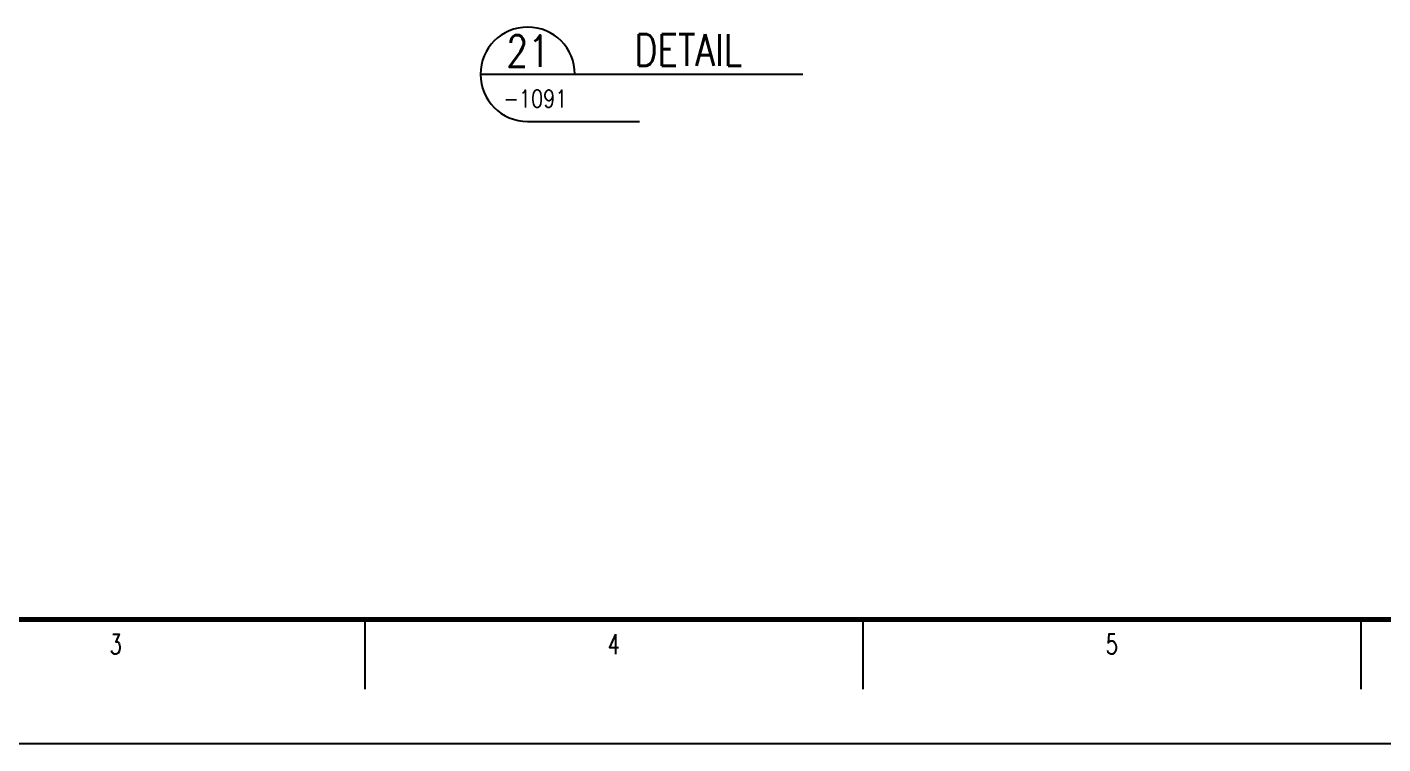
# Model space of a CAD drawing. Header units: millimetres. Extents: x 0 to 232280, y -26939 to 23794.
# Drawn here: x 92941 to 94866, y -26939 to -25921 of the extents above; entities that cross this region are included whole.
import ezdxf
from ezdxf.enums import TextEntityAlignment as Align

# ---------------------------------------------------------------- set-up
doc = ezdxf.new("R2010")
doc.units = ezdxf.units.MM
doc.header["$LTSCALE"] = 30
for name, color, linetype in [('CON-C', 4, 'Continuous'), ('CON-G', 3, 'Continuous'), ('CON-Y', 2, 'Continuous'), ('Dim-W', 7, 'Continuous')]:
    doc.layers.add(name, color=color, linetype=linetype)
doc.styles.add('ROMANS', font='ROMANS.shx', dxfattribs={"width": 0.8})
doc.styles.add('SIMPLEX', font='simplex.shx', dxfattribs={"width": 0.8})

# ---------------------------------------------------------------- blocks, each defined once
blk = doc.blocks.new('TITLE')
at = {"color": 7}
for p, q in [((240.49, 17.68), (240.49, 7.78)), ((311.22, 17.68), (311.22, 7.78)), ((381.95, 17.68), (381.95, 7.78)), ((841, 0), (0, 0))]:
    blk.add_line(p, q, dxfattribs=at)
at = {"color": 7, "const_width": 0.707}
blk.add_lwpolyline([(28.29, 17.68), (823.67, 17.68)], dxfattribs=at)
at = {"color": 7, "style": 'ROMANS', "width": 0.7}
for s, p in [('3', (205.12, 14.15)), ('4', (275.85, 14.15)), ('5', (346.59, 14.15))]:
    blk.add_text(s, height=2.83, dxfattribs=at).set_placement(p, align=Align.MIDDLE)
blk = doc.blocks.new('SECTITLE')
at = {"layer": 'CON-G'}
for p, q in [((-1.7, 0), (44.1, 0)), ((5, -6.7), (20.86, -6.7))]:
    blk.add_line(p, q, dxfattribs=at)
blk.add_arc((5, 0), 6.7, 0, 270, dxfattribs=at)
at = {"layer": 'CON-C', "style": 'SIMPLEX', "width": 0.8}
for tag, p in [('A', (5.06, 1.04)), ('ELEVATION', (27.83, 1.22))]:
    blk.add_attdef(tag, text='', height=4.5, dxfattribs=at).set_placement(p, align=Align.CENTER)
at = {"layer": 'CON-Y', "style": 'SIMPLEX', "width": 0.8}
blk.add_attdef('SCALE', text='', height=2.5, dxfattribs=at).set_placement((44.9, -3.72), align=Align.RIGHT)
blk.add_attdef('H0000-0000', (1.54, -4.72), '', height=2.5, dxfattribs=at)

msp = doc.modelspace()

# ---------------------------------------------------------------- block references
at = {"linetype": 'ByBlock', "xscale": 9.999999998999984, "yscale": 9.999999998999984, "zscale": 9.999999998999984}
msp.add_blockref('TITLE', (91015.15, -26939.4), dxfattribs=at)
at = {"layer": 'Dim-W', "xscale": 10, "yscale": 10, "zscale": 10}
msp.add_blockref('SECTITLE', (93601.39, -25988.07), dxfattribs=at).add_auto_attribs({'H0000-0000': '-1091', 'A': '21', 'ELEVATION': 'DETAIL'})

doc.saveas('drawing.dxf')
